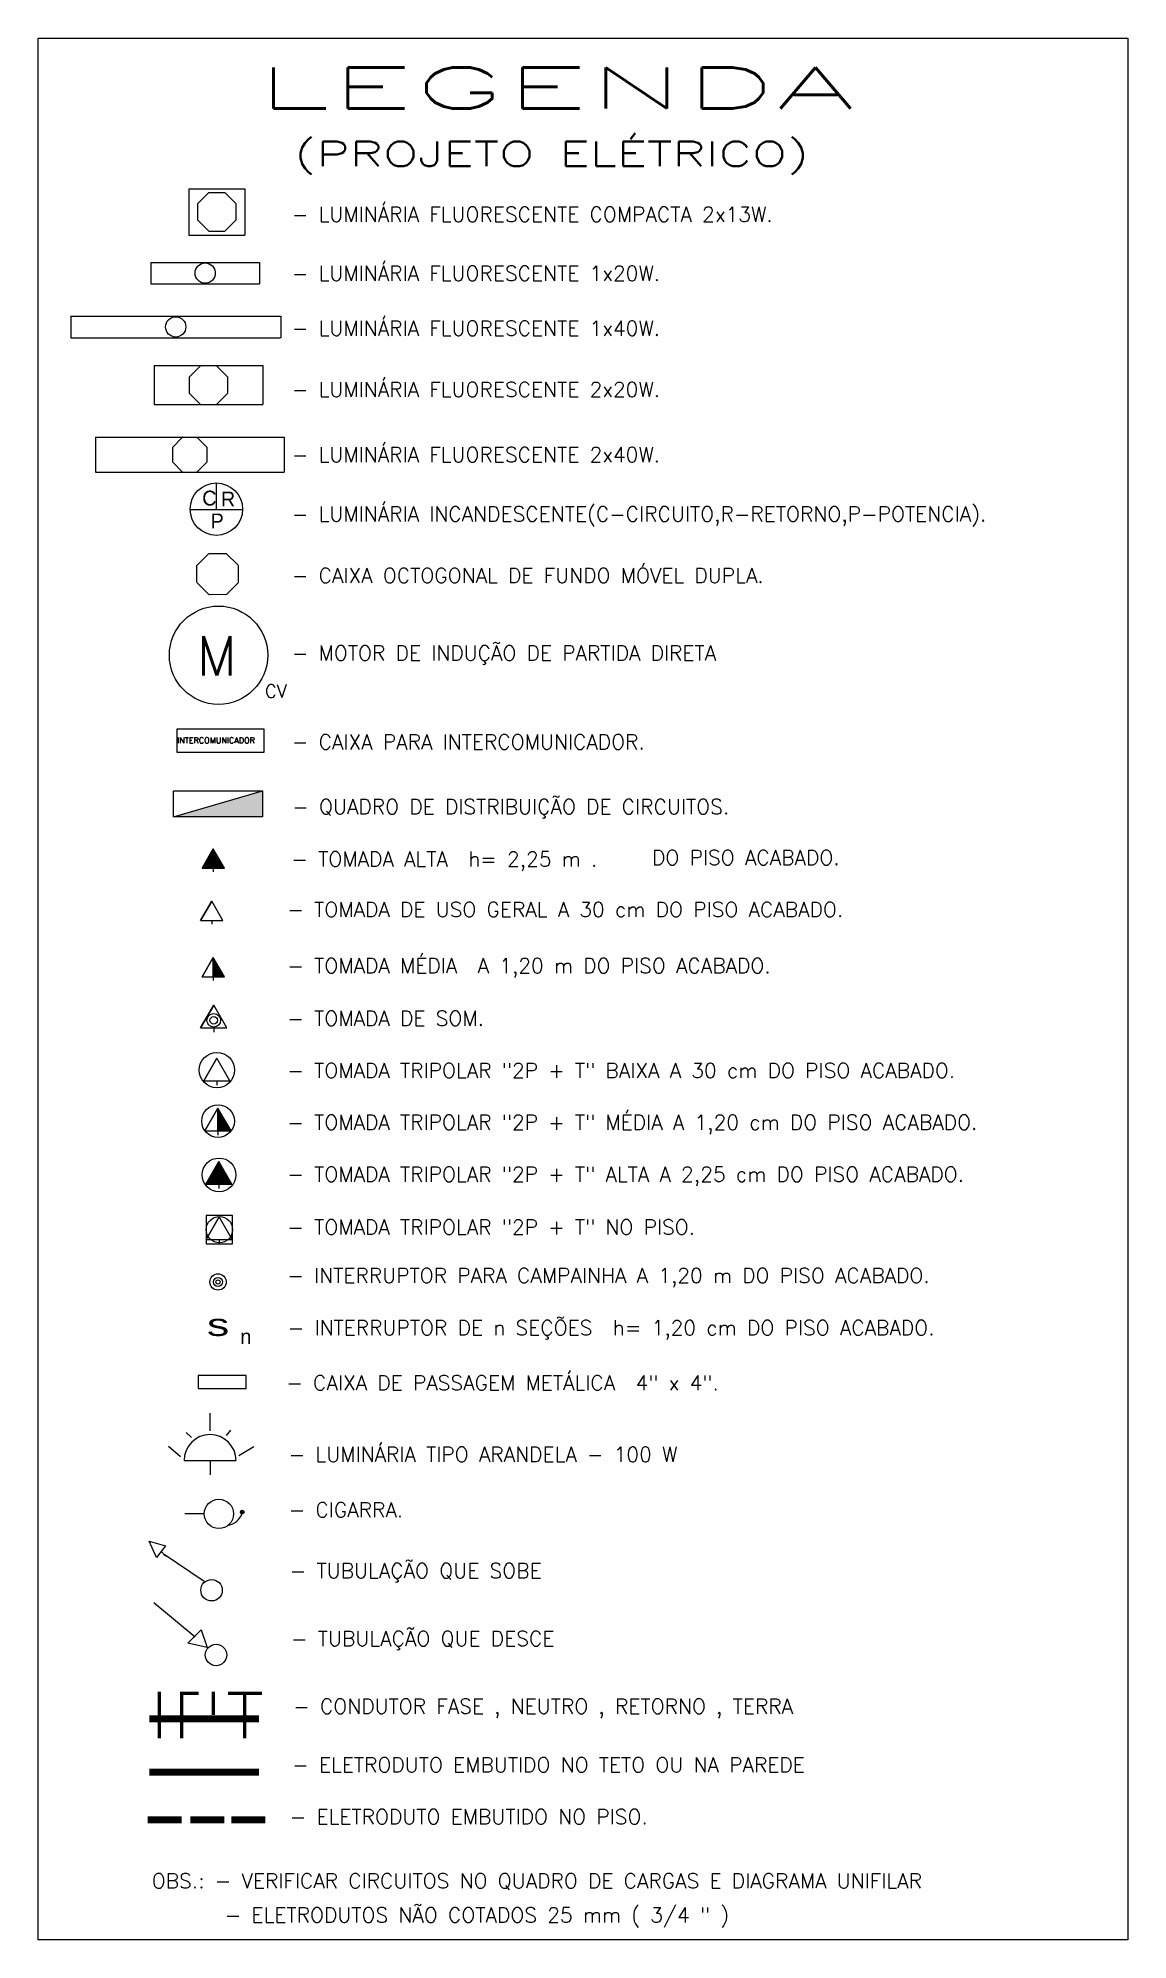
# Model space of a CAD drawing. Extents: x -71 to 54, y -82 to 136.
import ezdxf

# ---------------------------------------------------------------- set-up
doc = ezdxf.new("R2010")
doc.units = 0
doc.header["$LTSCALE"] = 0.5
doc.header["$MEASUREMENT"] = 0
doc.linetypes.add('DASHED2', pattern=[0.375, 0.25, -0.125])
doc.linetypes.add('HIDDEN', pattern=[0.375, 0.25, -0.125])
doc.layers.get('0').update_dxf_attribs({"linetype": 'CONTINUOUS'})
for name, color, linetype in [('CIRCUITOS', 7, 'CONTINUOUS'), ('ILUMINACAO', 1, 'CONTINUOUS'), ('LEGENDAS', 7, 'CONTINUOUS'), ('MOTORES', 1, 'CONTINUOUS'), ('QUADROS', 1, 'CONTINUOUS'), ('TOMADAS', 1, 'CONTINUOUS'), ('TUB-ELETRICA', 5, 'CONTINUOUS')]:
    doc.layers.add(name, color=color, linetype=linetype)
doc.styles.add('ROMANS', font='ROMANS.SHX', dxfattribs={"height": 0.05})
doc.styles.add('TXT', font='txt')

msp = doc.modelspace()

# ---------------------------------------------------------------- linework, layer by layer
at = {"const_width": 0.384}
for points in [[(-54.64, -53.87), (-54.64, -59.24)], [(-54.64, -54.06), (-52.66, -54.06)], [(-49.33, -54.06), (-45.43, -54.06)], [(-47.41, -53.87), (-47.41, -59.24)]]:
    msp.add_lwpolyline(points, dxfattribs=at)
at = {"layer": 'CIRCUITOS', "const_width": 0.384}
for points in [[(-57.2, -53.87), (-57.2, -59.24)], [(-51, -53.87), (-51, -56.55)]]:
    msp.add_lwpolyline(points, dxfattribs=at)
at = {"layer": 'ILUMINACAO'}
for p, q in [((-53.79, 118.26), (-47.39, 118.26)), ((-53.79, 118.26), (-53.79, 112.96)), ((-51.51, 117.83), (-49.67, 117.82)), ((-47.39, 118.26), (-47.39, 112.96)), ((-51.5, 113.39), (-49.68, 113.39)), ((-53.79, 112.96), (-47.39, 112.96)), ((-58.15, 109.81), (-58.15, 107.38)), ((-58.14, 109.81), (-45.71, 109.81)), ((-45.69, 109.81), (-45.69, 107.38)), ((-58.14, 107.38), (-45.71, 107.38)), ((-67.32, 103.68), (-67.32, 101.18)), ((-67.31, 103.68), (-43.3, 103.68)), ((-43.28, 103.68), (-43.28, 101.18)), ((-67.31, 101.18), (-43.3, 101.18))]:
    msp.add_line(p, q, dxfattribs=at)
for points in [[(-51.51, 117.83), (-52.81, 116.53), (-52.81, 114.69), (-51.51, 113.39), (-51.5, 113.39)], [(-49.68, 113.39), (-49.68, 113.39), (-48.38, 114.69), (-48.38, 116.53), (-49.67, 117.82)]]:
    msp.add_lwpolyline(points, dxfattribs=at)
for centre in [(-51.93, 108.6), (-55.31, 102.44)]:
    msp.add_circle(centre, 1.16, dxfattribs=at)
at = {"layer": 'LEGENDAS', "color": 1}
for p, q in [((-71.08, 135.52), (53.78, 135.52)), ((-71.08, -82.33), (-71.08, 135.52)), ((53.78, 135.52), (53.78, -82.33)), ((-57.77, 98.01), (-57.77, 93.54)), ((-57.77, 98.01), (-45.33, 98.01)), ((-52.47, 97.99), (-53.77, 96.69)), ((-53.77, 96.69), (-53.77, 94.85)), ((-52.44, 97.99), (-52.47, 97.99)), ((-49.33, 96.69), (-50.63, 97.98)), ((-49.33, 94.85), (-49.33, 96.69)), ((-45.31, 98.01), (-45.31, 93.54)), ((-53.77, 94.85), (-52.47, 93.55)), ((-50.63, 93.55), (-49.33, 94.85)), ((-57.77, 93.54), (-45.33, 93.54)), ((-52.47, 93.55), (-52.45, 93.55)), ((-50.64, 93.55), (-50.63, 93.55)), ((-64.51, 89.82), (-64.51, 85.8)), ((-64.5, 89.82), (-42.9, 89.82)), ((-54.52, 89.8), (-55.69, 88.63)), ((-54.5, 89.8), (-54.52, 89.8)), ((-51.7, 88.63), (-52.87, 89.8)), ((-42.88, 89.82), (-42.88, 85.8)), ((-55.69, 88.63), (-55.69, 86.98)), ((-51.7, 86.98), (-51.7, 88.63)), ((-64.5, 85.8), (-42.9, 85.8)), ((-55.69, 86.98), (-54.52, 85.81)), ((-54.52, 85.81), (-54.51, 85.81)), ((-52.88, 85.81), (-52.87, 85.81)), ((-52.87, 85.81), (-51.7, 86.98)), ((-50.65, 81.52), (-50.65, 84.58)), ((-53.66, 81.52), (-47.64, 81.52)), ((-52.87, 75.09), (-51.5, 76.47)), ((-51.49, 76.47), (-49.51, 76.47)), ((-49.52, 76.48), (-48.16, 75.13)), ((-52.87, 73.16), (-52.87, 75.1)), ((-48.16, 75.12), (-48.16, 73.19)), ((-51.46, 71.76), (-52.84, 73.13)), ((-48.16, 73.14), (-49.5, 71.79)), ((-48.16, 73.36), (-48.16, 73.14)), ((-48.16, 73.3), (-48.16, 73.17)), ((-49.5, 71.77), (-51.47, 71.76)), ((-55.14, 56.4), (-45.22, 56.4)), ((-55.14, 53.67), (-55.14, 56.4)), ((-45.22, 56.4), (-45.22, 53.67)), ((-45.22, 53.67), (-55.14, 53.67)), ((-55.55, 46.33), (-55.55, 49.31)), ((-55.55, 49.31), (-45.35, 49.31)), ((-55.55, 46.33), (-45.35, 49.31)), ((-45.35, 49.31), (-45.35, 46.33)), ((-45.35, 46.33), (-55.55, 46.33)), ((-51.01, 42.65), (-52.28, 40.44)), ((-51.01, 42.65), (-52.28, 40.44)), ((-52.28, 40.44), (-51.01, 42.65)), ((-49.73, 40.44), (-51.01, 42.65)), ((-51.01, 40.44), (-51.01, 42.65)), ((-52.28, 40.44), (-49.73, 40.44)), ((-51.01, 40.44), (-51.01, 40.02)), ((-51.18, 36.65), (-52.45, 34.44)), ((-52.45, 34.44), (-51.18, 36.65)), ((-51.18, 36.65), (-52.45, 34.44)), ((-49.9, 34.44), (-51.18, 36.65)), ((-52.45, 34.44), (-49.9, 34.44)), ((-51.18, 34.44), (-51.18, 34.01)), ((-51.01, 30.21), (-52.28, 28)), ((-51.01, 30.21), (-52.28, 28)), ((-52.28, 28), (-51.01, 30.21)), ((-49.73, 28), (-51.01, 30.21)), ((-51.01, 28), (-51.01, 30.21)), ((-52.28, 28), (-49.73, 28)), ((-51.01, 28), (-51.01, 27.57)), ((-50.95, 24.74), (-52.45, 22.14)), ((-50.95, 24.74), (-52.45, 22.14)), ((-52.45, 22.14), (-50.95, 24.74)), ((-49.45, 22.14), (-50.95, 24.74)), ((-52.45, 22.14), (-49.45, 22.14)), ((-50.95, 22.14), (-50.95, 21.64)), ((-51.37, -24.02), (-51.37, -21.98)), ((-49.5, -24.53), (-48.99, -23.94)), ((-54.77, -27), (-56.13, -25.81)), ((-53.5, -24.79), (-54.09, -24.19)), ((-48.06, -26.83), (-46.36, -25.81)), ((-54.35, -27.42), (-48.4, -27.42)), ((-51.37, -27.42), (-51.37, -29.04)), ((-58.34, -36.66), (-56.47, -37.17)), ((-57.49, -38.53), (-58.34, -36.66)), ((-56.47, -37.17), (-57.49, -38.53)), ((-56.47, -38.36), (-56.98, -37.85)), ((-52.05, -41.25), (-56.64, -38.19)), ((-53.07, -47.64), (-57.83, -43.73)), ((-53.92, -48.32), (-52.39, -46.79)), ((-52.39, -46.79), (-51.71, -48.83)), ((-51.71, -48.83), (-53.92, -48.32)), ((53.78, -82.33), (-71.08, -82.33))]:
    msp.add_line(p, q, dxfattribs=at)
at = {"layer": 'LEGENDAS', "color": 1, "linetype": 'CONTINUOUS'}
msp.add_line((-52, -33.52), (-54.28, -33.52), dxfattribs=at)
at = {"layer": 'LEGENDAS', "color": 1}
for centre, radius in [((-50.65, 81.56), 3), ((-51.2, -42.27), 1.23), ((-50.69, -49.68), 1.23)]:
    msp.add_circle(centre, radius, dxfattribs=at)
at = {"layer": 'LEGENDAS', "color": 1, "linetype": 'CONTINUOUS'}
for centre, radius in [((-50.95, 23.01), 0.781), ((-50.95, 23.01), 0.43), ((-50.46, -6.96), 0.937), ((-50.46, -6.96), 0.516), ((-50.46, -6.96), 0.246), ((-50.36, -33.52), 1.68), ((-47.68, -33.32), 0.212), ((-47.68, -33.33), 0.106)]:
    msp.add_circle(centre, radius, dxfattribs=at)
at = {"layer": 'LEGENDAS', "linetype": 'CONTINUOUS'}
msp.add_circle((-47.65, -33.32), 0.0403, dxfattribs=at)
at = {"layer": 'LEGENDAS', "color": 1}
msp.add_arc((-51.37, -27.42), 2.98, 0, 180, dxfattribs=at)
at = {"layer": 'LEGENDAS', "color": 1, "linetype": 'CONTINUOUS'}
msp.add_arc((-49.77, -32.69), 2.21, 280.507, 339.2295, dxfattribs=at)
at = {"layer": 'LEGENDAS', "color": 1}
for points in [[(-55.55, 46.33), (-45.35, 49.31), (-45.35, 46.33)], [(-52.28, 40.44), (-51.01, 40.44), (-51.01, 42.65)], [(-51.01, 40.44), (-49.73, 40.44), (-51.01, 42.65)], [(-51.01, 28), (-49.73, 28), (-51.01, 30.21)]]:
    msp.add_solid(points, dxfattribs=at)
at = {"layer": 'MOTORES'}
msp.add_circle((-50.4, 64.83), 5.63, dxfattribs=at)
at = {"layer": 'QUADROS', "linetype": 'CONTINUOUS'}
for p, q in [((-52.74, -17.67), (-52.74, -19.17)), ((-47.24, -17.67), (-52.74, -17.67)), ((-52.74, -19.17), (-47.24, -19.17)), ((-47.24, -19.17), (-47.24, -17.67))]:
    msp.add_line(p, q, dxfattribs=at)
at = {"layer": 'TOMADAS'}
for p, q in [((-50.59, 16.09), (-50.59, 15.59)), ((-50.47, 10.34), (-50.47, 12.94)), ((-50.47, 10.34), (-50.47, 9.84)), ((-50.36, 4.23), (-50.36, 6.83)), ((-50.36, 4.23), (-50.36, 3.73)), ((-50.32, -2.11), (-50.32, -2.61))]:
    msp.add_line(p, q, dxfattribs=at)
for points in [[(-52.09, 16.09), (-49.09, 16.09), (-50.59, 18.69)], [(-51.97, 10.34), (-48.97, 10.34), (-50.47, 12.94)], [(-51.86, 4.23), (-48.86, 4.23), (-50.36, 6.83)], [(-51.82, -2.11), (-48.82, -2.11), (-50.32, 0.49)]]:
    msp.add_lwpolyline(points, close=True, dxfattribs=at)
for points in [[(-52.09, 16.09), (-50.59, 18.69), (-52.09, 16.09)], [(-51.97, 10.34), (-50.47, 12.94), (-51.97, 10.34)], [(-51.86, 4.23), (-50.36, 6.83), (-51.86, 4.23)], [(-51.82, -2.11), (-50.32, 0.49), (-51.82, -2.11)]]:
    msp.add_lwpolyline(points, dxfattribs=at)
at = {"layer": 'TOMADAS', "linetype": 'CONTINUOUS'}
msp.add_lwpolyline([(-51.81, 0.66), (-51.81, -2.6), (-48.79, -2.6), (-48.79, 0.66)], close=True, dxfattribs=at)
for centre, radius in [((-50.59, 17.31), 2.02), ((-50.46, 11.47), 1.87), ((-50.34, 5.31), 1.93), ((-50.3, -0.97), 1.51)]:
    msp.add_circle(centre, radius, dxfattribs=at)
at = {"layer": 'TOMADAS'}
for points in [[(-50.47, 10.34), (-48.97, 10.34), (-50.47, 12.94)], [(-51.86, 4.23), (-50.36, 4.23), (-50.36, 6.83)], [(-50.36, 4.23), (-48.86, 4.23), (-50.36, 6.83)]]:
    msp.add_solid(points, dxfattribs=at)
at = {"layer": 'TUB-ELETRICA', "const_width": 0.8}
for points in [[(-58.34, -57), (-45.76, -57)], [(-58.34, -63.11), (-45.76, -63.11)]]:
    msp.add_lwpolyline(points, dxfattribs=at)
at = {"layer": 'TUB-ELETRICA', "linetype": 'DASHED2', "const_width": 0.8}
for points in [[(-58.5, -68.55), (-54.62, -68.55)], [(-53.62, -68.55), (-49.74, -68.55)], [(-48.92, -68.55), (-45.04, -68.55)]]:
    msp.add_lwpolyline(points, dxfattribs=at)

# ---------------------------------------------------------------- texts
at = {"layer": 'LEGENDAS', "color": 7, "style": 'ROMANS'}
for s, height, width, p in [('LEGENDA', 4.675, 2.5, (-46.12, 127.47)), ('(PROJETO ELÉTRICO)', 2.8331, 1.5, (-41.74, 120.84))]:
    msp.add_text(s, height=height, dxfattribs=dict(at, width=width)).set_placement(p)
at = {"layer": 'LEGENDAS', "color": 7, "linetype": 'HIDDEN', "style": 'ROMANS'}
for s, p in [('- LUMINÁRIA FLUORESCENTE COMPACTA 2x13W.', (-42, 114.48)), ('- LUMINÁRIA FLUORESCENTE 1x20W.', (-42, 107.72)), ('- LUMINÁRIA FLUORESCENTE 1x40W.', (-42, 101.43)), ('- LUMINÁRIA FLUORESCENTE 2x20W.', (-42, 94.42)), ('- LUMINÁRIA FLUORESCENTE 2x40W.', (-42, 86.95)), ('- LUMINÁRIA INCANDESCENTE(C-CIRCUITO,R-RETORNO,P-POTENCIA).', (-42, 80.16)), ('- CAIXA OCTOGONAL DE FUNDO MÓVEL DUPLA.', (-42, 73.11)), ('- MOTOR DE INDUÇÃO DE PARTIDA DIRETA', (-42, 64.23)), ('- CAIXA PARA INTERCOMUNICADOR.', (-42, 54.05)), ('DO PISO ACABADO.', (-0.74, 40.8)), ('- INTERRUPTOR DE n SEÇÕES  h= 1,20 cm DO PISO ACABADO.', (-42.47, -13.05)), ('- ELETRODUTO EMBUTIDO NO PISO.', (-42.24, -69.06)), ('OBS.: - VERIFICAR CIRCUITOS NO QUADRO DE CARGAS E DIAGRAMA UNIFILAR', (-58.05, -76.41)), ('- ELETRODUTOS NÃO COTADOS 25 mm ( 3/4 " )', (-49.69, -80.32))]:
    msp.add_text(s, height=1.7, dxfattribs=at).set_placement(p)
at = {"layer": 'LEGENDAS', "color": 1, "linetype": 'HIDDEN', "style": 'TXT'}
for s, p in [('C', (-52.27, 81.98)), ('R', (-50.13, 81.87)), ('P', (-51.31, 79.36)), ('n', (-47.91, -14.07))]:
    msp.add_text(s, height=1.7, dxfattribs=at).set_placement(p)
at = {"layer": 'LEGENDAS', "color": 1, "style": 'ROMANS'}
msp.add_text('INTERCOMUNICADOR', height=0.675, dxfattribs=at).set_placement((-55.14, 54.74))
at = {"layer": 'LEGENDAS', "color": 7, "style": 'ROMANS'}
for s, p in [('- QUADRO DE DISTRIBUIÇÃO DE CIRCUITOS.', (-41.95, 46.63)), ('- TOMADA ALTA  h= 2,25 m .', (-42.05, 40.63)), ('- TOMADA DE USO GERAL A 30 cm DO PISO ACABADO.', (-42.51, 34.86)), ('- TOMADA MÉDIA  A 1,20 m DO PISO ACABADO.', (-42.51, 28.42)), ('- TOMADA DE SOM.', (-42.51, 22.39)), ('- TOMADA TRIPOLAR "2P + T" BAIXA A 30 cm DO PISO ACABADO.', (-42.51, 16.42)), ('- TOMADA TRIPOLAR "2P + T" MÉDIA A 1,20 cm DO PISO ACABADO.', (-42.51, 10.48)), ('- TOMADA TRIPOLAR "2P + T" ALTA A 2,25 cm DO PISO ACABADO.', (-42.51, 4.53)), ('- TOMADA TRIPOLAR "2P + T" NO PISO.', (-42.51, -1.52)), ('- INTERRUPTOR PARA CAMPAINHA A 1,20 m DO PISO ACABADO.', (-42.51, -7.07)), ('- CAIXA DE PASSAGEM METÁLICA  4" x 4".', (-42.63, -19.36)), ('- LUMINÁRIA TIPO ARANDELA - 100 W', (-42.36, -27.56)), ('- CIGARRA.', (-42.36, -33.9)), ('- TUBULAÇÃO QUE SOBE', (-42.24, -40.88)), ('- TUBULAÇÃO QUE DESCE', (-42.09, -48.66)), ('- CONDUTOR FASE , NEUTRO , RETORNO , TERRA', (-41.85, -56.41)), ('- ELETRODUTO EMBUTIDO NO TETO OU NA PAREDE', (-41.96, -63.11))]:
    msp.add_text(s, height=1.7, dxfattribs=at).set_placement(p)
at = {"layer": 'LEGENDAS', "color": 1, "style": 'TXT', "width": 1.5}
msp.add_text('s', height=2.55, dxfattribs=at).set_placement((-51.73, -13.14))
at = {"layer": 'MOTORES', "style": 'ROMANS'}
for s, height, p in [('M', 4.5, (-52.91, 62.5)), ('CV', 1.5, (-45.08, 59.97))]:
    msp.add_text(s, height=height, dxfattribs=at).set_placement(p)

doc.saveas('drawing.dxf')
